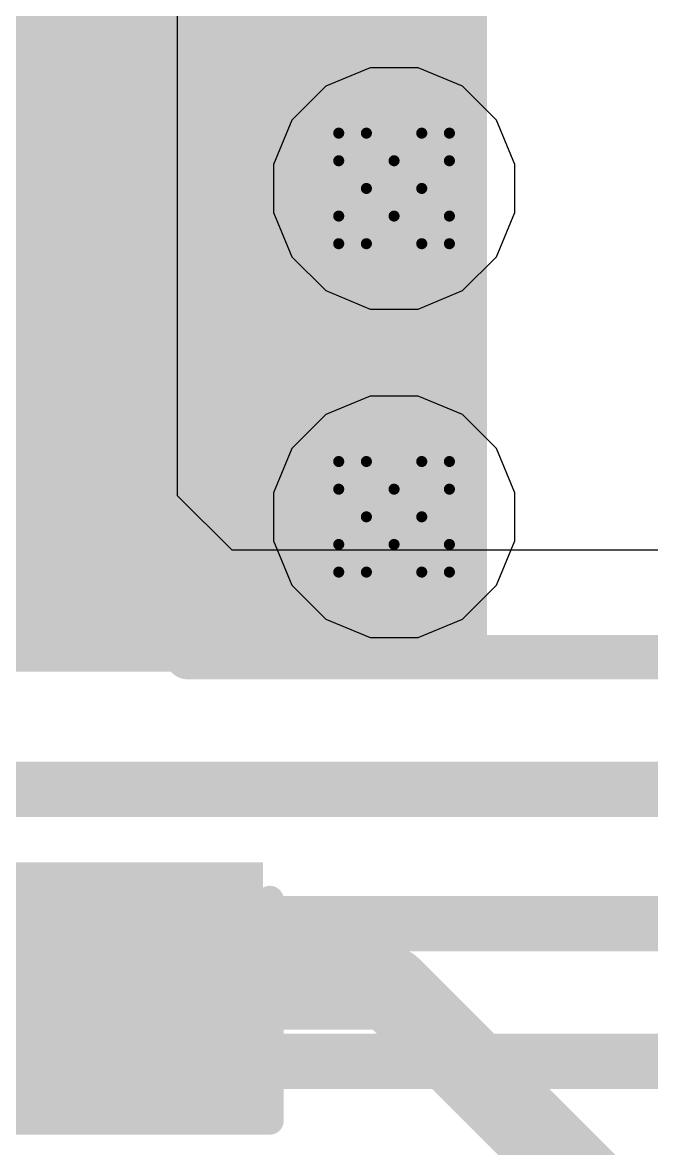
# Model space of a CAD drawing. Header units: inches. Extents: x 0 to 5379, y 0 to 5429.
# Drawn here: x 94.67 to 97.56, y 95.12 to 100.29 of the extents above; entities that cross this region are included whole.
import ezdxf

# ---------------------------------------------------------------- set-up
doc = ezdxf.new("R2010")
doc.units = ezdxf.units.IN
for name, color, linetype in [('Bottom Layer', 5, 'Continuous'), ('Bottom Solder', 6, 'Continuous'), ('Drill Drawing', 1, 'Continuous'), ('GND01', 16, 'Continuous'), ('GND02', 76, 'Continuous'), ('PWR', 156, 'Continuous'), ('SIG 01', 90, 'Continuous'), ('Top Layer', 1, 'Continuous'), ('Top Overlay', 2, 'Continuous'), ('Top Paste', 8, 'Continuous'), ('Top Solder', 216, 'Continuous'), ('Via Holes', 16, 'Continuous')]:
    doc.layers.add(name, color=color, linetype=linetype)

# ---------------------------------------------------------------- blocks, each defined once
blk = doc.blocks.new('SMA_919')
at = {"layer": 'Top Layer'}
blk.add_hatch(color=1, dxfattribs=at).paths.add_polyline_path([(0.75, 0.85), (3.25, 0.85), (3.25, -0.85), (0.75, -0.85)])
at = {"layer": 'Top Paste'}
blk.add_hatch(color=8, dxfattribs=at).paths.add_polyline_path([(0.75, 0.85), (3.25, 0.85), (3.25, -0.85), (0.75, -0.85)])
at = {"layer": 'Top Solder'}
blk.add_hatch(color=216, dxfattribs=at).paths.add_polyline_path([(0.6484, 0.9516), (3.3516, 0.9516), (3.3516, -0.9516), (0.6484, -0.9516)])
at = {"layer": 'Top Overlay'}
for points in [[(2.0612, 1.3577, 0.127, 0.127, 0), (-2.6581, 1.3577, 0.127, 0.127, 0)], [(2.0612, 1.0122, 0.127, 0.127, 0), (2.0612, 1.3577, 0.127, 0.127, 0)]]:
    blk.add_lwpolyline(points, format="xyseb", dxfattribs=at)
for points in [[(2.0295, 1.3577, 0.0635, 0.0635, 1), (2.093, 1.3577, 0.0635, 0.0635, 1)], [(2.0295, 1.3577, 0.0635, 0.0635, 1), (2.093, 1.3577, 0.0635, 0.0635, 1)], [(2.0295, 1.0122, 0.0635, 0.0635, 1), (2.093, 1.0122, 0.0635, 0.0635, 1)]]:
    blk.add_lwpolyline(points, format="xyseb", close=True, dxfattribs=at)
blk = doc.blocks.new('C___0805_1063')
at = {"layer": 'Top Layer'}
for points in [[(-1.524, 0.762), (-0.508, 0.762), (-0.508, -0.762), (-1.524, -0.762)], [(0.508, 0.762), (1.524, 0.762), (1.524, -0.762), (0.508, -0.762)]]:
    blk.add_hatch(color=1, dxfattribs=at).paths.add_polyline_path(points)
at = {"layer": 'Top Paste'}
for points in [[(-1.524, 0.762), (-0.508, 0.762), (-0.508, -0.762), (-1.524, -0.762)], [(0.508, 0.762), (1.524, 0.762), (1.524, -0.762), (0.508, -0.762)]]:
    blk.add_hatch(color=8, dxfattribs=at).paths.add_polyline_path(points)
at = {"layer": 'Top Solder'}
for points in [[(-1.594, 0.832), (-0.438, 0.832), (-0.438, -0.832), (-1.594, -0.832)], [(0.438, 0.832), (1.594, 0.832), (1.594, -0.832), (0.438, -0.832)]]:
    blk.add_hatch(color=216, dxfattribs=at).paths.add_polyline_path(points)
at = {"layer": 'Top Overlay'}
for points in [[(-0.6096, 0.8636, 0.127, 0.127, 0), (-1.6256, 0.8636, 0.127, 0.127, 0)], [(-1.6256, -0.8636, 0.127, 0.127, 0), (-1.6256, 0.8636, 0.127, 0.127, 0)], [(1.6256, 0.8636, 0.127, 0.127, 0), (0.6096, 0.8636, 0.127, 0.127, 0)], [(1.6256, -0.8636, 0.127, 0.127, 0), (1.6256, 0.8636, 0.127, 0.127, 0)], [(-0.6096, -0.8636, 0.127, 0.127, 0), (-1.6256, -0.8636, 0.127, 0.127, 0)], [(1.6256, -0.8636, 0.127, 0.127, 0), (0.6096, -0.8636, 0.127, 0.127, 0)]]:
    blk.add_lwpolyline(points, format="xyseb", dxfattribs=at)
for points in [[(-1.6574, 0.8636, 0.0635, 0.0635, 1), (-1.5938, 0.8636, 0.0635, 0.0635, 1)], [(-1.6574, 0.8636, 0.0635, 0.0635, 1), (-1.5938, 0.8636, 0.0635, 0.0635, 1)], [(-0.6413, 0.8636, 0.0635, 0.0635, 1), (-0.5778, 0.8636, 0.0635, 0.0635, 1)], [(0.5778, 0.8636, 0.0635, 0.0635, 1), (0.6413, 0.8636, 0.0635, 0.0635, 1)], [(1.5938, 0.8636, 0.0635, 0.0635, 1), (1.6574, 0.8636, 0.0635, 0.0635, 1)], [(1.5938, 0.8636, 0.0635, 0.0635, 1), (1.6574, 0.8636, 0.0635, 0.0635, 1)], [(-1.6574, -0.8636, 0.0635, 0.0635, 1), (-1.5938, -0.8636, 0.0635, 0.0635, 1)], [(-1.6574, -0.8636, 0.0635, 0.0635, 1), (-1.5938, -0.8636, 0.0635, 0.0635, 1)], [(-0.6413, -0.8636, 0.0635, 0.0635, 1), (-0.5778, -0.8636, 0.0635, 0.0635, 1)], [(0.5778, -0.8636, 0.0635, 0.0635, 1), (0.6413, -0.8636, 0.0635, 0.0635, 1)], [(1.5938, -0.8636, 0.0635, 0.0635, 1), (1.6574, -0.8636, 0.0635, 0.0635, 1)], [(1.5938, -0.8636, 0.0635, 0.0635, 1), (1.6574, -0.8636, 0.0635, 0.0635, 1)]]:
    blk.add_lwpolyline(points, format="xyseb", close=True, dxfattribs=at)

msp = doc.modelspace()

# ---------------------------------------------------------------- hatches: boundary and pattern name
at = {"layer": 'Bottom Layer'}
h = msp.add_hatch(color=5, dxfattribs=at)
edge = h.paths.add_edge_path()
edge.add_arc((96.3797, 99.5273), 0.3, 0, 360)
h = msp.add_hatch(color=5, dxfattribs=at)
edge = h.paths.add_edge_path()
edge.add_arc((96.3797, 98.0186), 0.3, 0, 360)
at = {"layer": 'Bottom Solder'}
h = msp.add_hatch(color=6, dxfattribs=at)
edge = h.paths.add_edge_path()
edge.add_arc((96.3797, 99.5273), 0.4016, 0, 360)
h = msp.add_hatch(color=6, dxfattribs=at)
edge = h.paths.add_edge_path()
edge.add_arc((96.3797, 98.0186), 0.4016, 0, 360)
at = {"layer": 'GND01'}
h = msp.add_hatch(color=16, dxfattribs=at)
edge = h.paths.add_edge_path()
edge.add_arc((96.3797, 99.5273), 0.3, 0, 360)
h = msp.add_hatch(color=16, dxfattribs=at)
edge = h.paths.add_edge_path()
edge.add_arc((96.3797, 98.0186), 0.3, 0, 360)
at = {"layer": 'GND02'}
h = msp.add_hatch(color=76, dxfattribs=at)
edge = h.paths.add_edge_path()
edge.add_arc((96.3797, 99.5273), 0.3, 0, 360)
h = msp.add_hatch(color=76, dxfattribs=at)
edge = h.paths.add_edge_path()
edge.add_arc((96.3797, 98.0186), 0.3, 0, 360)
at = {"layer": 'PWR'}
h = msp.add_hatch(color=156, dxfattribs=at)
edge = h.paths.add_edge_path()
edge.add_arc((96.3797, 99.5273), 0.3, 0, 360)
h = msp.add_hatch(color=156, dxfattribs=at)
edge = h.paths.add_edge_path()
edge.add_arc((96.3797, 98.0186), 0.3, 0, 360)
at = {"layer": 'SIG 01'}
h = msp.add_hatch(color=90, dxfattribs=at)
edge = h.paths.add_edge_path()
edge.add_arc((96.3797, 99.5273), 0.3, 0, 360)
h = msp.add_hatch(color=90, dxfattribs=at)
edge = h.paths.add_edge_path()
edge.add_arc((96.3797, 98.0186), 0.3, 0, 360)
at = {"layer": 'Top Layer'}
msp.add_hatch(color=1, dxfattribs=at).paths.add_polyline_path([(96.8057, 101.231), (94.0868, 101.231), (94.0868, 97.3775), (96.8057, 97.3775)])
h = msp.add_hatch(color=1, dxfattribs=at)
edge = h.paths.add_edge_path()
edge.add_arc((96.3797, 99.5273), 0.3, 0, 360)
h = msp.add_hatch(color=1, dxfattribs=at)
edge = h.paths.add_edge_path()
edge.add_arc((96.3797, 98.0186), 0.3, 0, 360)
at = {"layer": 'Top Solder'}
h = msp.add_hatch(color=216, dxfattribs=at)
edge = h.paths.add_edge_path()
edge.add_arc((96.3797, 99.5273), 0.4016, 0, 360)
h = msp.add_hatch(color=216, dxfattribs=at)
edge = h.paths.add_edge_path()
edge.add_arc((96.3797, 98.0186), 0.4016, 0, 360)
at = {"layer": 'Via Holes'}
h = msp.add_hatch(color=7, dxfattribs=at)
edge = h.paths.add_edge_path()
edge.add_arc((96.3797, 99.5273), 0.15, 0, 360)
h = msp.add_hatch(color=7, dxfattribs=at)
edge = h.paths.add_edge_path()
edge.add_arc((96.3797, 98.0186), 0.15, 0, 360)

# ---------------------------------------------------------------- linework, layer by layer
at = {"layer": 'Drill Drawing'}
for points in [[(96.1257, 99.6543, 0.0508, 0.0508, 0), (96.1257, 99.7813, 0.0508, 0.0508, 0)], [(96.1257, 99.7813, 0.0508, 0.0508, 0), (96.2527, 99.7813, 0.0508, 0.0508, 0)], [(96.2527, 99.7813, 0.0508, 0.0508, 0), (96.3797, 99.6543, 0.0508, 0.0508, 0)], [(96.3797, 99.6543, 0.0508, 0.0508, 0), (96.5067, 99.7813, 0.0508, 0.0508, 0)], [(96.5067, 99.7813, 0.0508, 0.0508, 0), (96.6337, 99.7813, 0.0508, 0.0508, 0)], [(96.6337, 99.6543, 0.0508, 0.0508, 0), (96.6337, 99.7813, 0.0508, 0.0508, 0)], [(96.1257, 99.6543, 0.0508, 0.0508, 0), (96.2527, 99.5273, 0.0508, 0.0508, 0)], [(96.5067, 99.5273, 0.0508, 0.0508, 0), (96.6337, 99.6543, 0.0508, 0.0508, 0)], [(96.1257, 99.4003, 0.0508, 0.0508, 0), (96.2527, 99.5273, 0.0508, 0.0508, 0)], [(96.5067, 99.5273, 0.0508, 0.0508, 0), (96.6337, 99.4003, 0.0508, 0.0508, 0)], [(96.1257, 99.2733, 0.0508, 0.0508, 0), (96.1257, 99.4003, 0.0508, 0.0508, 0)], [(96.2527, 99.2733, 0.0508, 0.0508, 0), (96.3797, 99.4003, 0.0508, 0.0508, 0)], [(96.3797, 99.4003, 0.0508, 0.0508, 0), (96.5067, 99.2733, 0.0508, 0.0508, 0)], [(96.6337, 99.2733, 0.0508, 0.0508, 0), (96.6337, 99.4003, 0.0508, 0.0508, 0)], [(96.1257, 99.2733, 0.0508, 0.0508, 0), (96.2527, 99.2733, 0.0508, 0.0508, 0)], [(96.5067, 99.2733, 0.0508, 0.0508, 0), (96.6337, 99.2733, 0.0508, 0.0508, 0)], [(96.1257, 98.1456, 0.0508, 0.0508, 0), (96.1257, 98.2726, 0.0508, 0.0508, 0)], [(96.1257, 98.2726, 0.0508, 0.0508, 0), (96.2527, 98.2726, 0.0508, 0.0508, 0)], [(96.2527, 98.2726, 0.0508, 0.0508, 0), (96.3797, 98.1456, 0.0508, 0.0508, 0)], [(96.3797, 98.1456, 0.0508, 0.0508, 0), (96.5067, 98.2726, 0.0508, 0.0508, 0)], [(96.5067, 98.2726, 0.0508, 0.0508, 0), (96.6337, 98.2726, 0.0508, 0.0508, 0)], [(96.6337, 98.1456, 0.0508, 0.0508, 0), (96.6337, 98.2726, 0.0508, 0.0508, 0)], [(96.1257, 98.1456, 0.0508, 0.0508, 0), (96.2527, 98.0186, 0.0508, 0.0508, 0)], [(96.5067, 98.0186, 0.0508, 0.0508, 0), (96.6337, 98.1456, 0.0508, 0.0508, 0)], [(96.1257, 97.8916, 0.0508, 0.0508, 0), (96.2527, 98.0186, 0.0508, 0.0508, 0)], [(96.5067, 98.0186, 0.0508, 0.0508, 0), (96.6337, 97.8916, 0.0508, 0.0508, 0)], [(96.1257, 97.7646, 0.0508, 0.0508, 0), (96.1257, 97.8916, 0.0508, 0.0508, 0)], [(96.2527, 97.7646, 0.0508, 0.0508, 0), (96.3797, 97.8916, 0.0508, 0.0508, 0)], [(96.3797, 97.8916, 0.0508, 0.0508, 0), (96.5067, 97.7646, 0.0508, 0.0508, 0)], [(96.6337, 97.7646, 0.0508, 0.0508, 0), (96.6337, 97.8916, 0.0508, 0.0508, 0)], [(96.1257, 97.7646, 0.0508, 0.0508, 0), (96.2527, 97.7646, 0.0508, 0.0508, 0)], [(96.5067, 97.7646, 0.0508, 0.0508, 0), (96.6337, 97.7646, 0.0508, 0.0508, 0)]]:
    msp.add_lwpolyline(points, format="xyseb", dxfattribs=at)
for points in [[(96.113, 99.7813, 0.0254, 0.0254, 1), (96.1384, 99.7813, 0.0254, 0.0254, 1)], [(96.113, 99.7813, 0.0254, 0.0254, 1), (96.1384, 99.7813, 0.0254, 0.0254, 1)], [(96.24, 99.7813, 0.0254, 0.0254, 1), (96.2654, 99.7813, 0.0254, 0.0254, 1)], [(96.24, 99.7813, 0.0254, 0.0254, 1), (96.2654, 99.7813, 0.0254, 0.0254, 1)], [(96.494, 99.7813, 0.0254, 0.0254, 1), (96.5194, 99.7813, 0.0254, 0.0254, 1)], [(96.494, 99.7813, 0.0254, 0.0254, 1), (96.5194, 99.7813, 0.0254, 0.0254, 1)], [(96.621, 99.7813, 0.0254, 0.0254, 1), (96.6464, 99.7813, 0.0254, 0.0254, 1)], [(96.621, 99.7813, 0.0254, 0.0254, 1), (96.6464, 99.7813, 0.0254, 0.0254, 1)], [(96.113, 99.6543, 0.0254, 0.0254, 1), (96.1384, 99.6543, 0.0254, 0.0254, 1)], [(96.113, 99.6543, 0.0254, 0.0254, 1), (96.1384, 99.6543, 0.0254, 0.0254, 1)], [(96.367, 99.6543, 0.0254, 0.0254, 1), (96.3924, 99.6543, 0.0254, 0.0254, 1)], [(96.367, 99.6543, 0.0254, 0.0254, 1), (96.3924, 99.6543, 0.0254, 0.0254, 1)], [(96.621, 99.6543, 0.0254, 0.0254, 1), (96.6464, 99.6543, 0.0254, 0.0254, 1)], [(96.621, 99.6543, 0.0254, 0.0254, 1), (96.6464, 99.6543, 0.0254, 0.0254, 1)], [(96.24, 99.5273, 0.0254, 0.0254, 1), (96.2654, 99.5273, 0.0254, 0.0254, 1)], [(96.24, 99.5273, 0.0254, 0.0254, 1), (96.2654, 99.5273, 0.0254, 0.0254, 1)], [(96.494, 99.5273, 0.0254, 0.0254, 1), (96.5194, 99.5273, 0.0254, 0.0254, 1)], [(96.494, 99.5273, 0.0254, 0.0254, 1), (96.5194, 99.5273, 0.0254, 0.0254, 1)], [(96.113, 99.4003, 0.0254, 0.0254, 1), (96.1384, 99.4003, 0.0254, 0.0254, 1)], [(96.113, 99.4003, 0.0254, 0.0254, 1), (96.1384, 99.4003, 0.0254, 0.0254, 1)], [(96.367, 99.4003, 0.0254, 0.0254, 1), (96.3924, 99.4003, 0.0254, 0.0254, 1)], [(96.367, 99.4003, 0.0254, 0.0254, 1), (96.3924, 99.4003, 0.0254, 0.0254, 1)], [(96.621, 99.4003, 0.0254, 0.0254, 1), (96.6464, 99.4003, 0.0254, 0.0254, 1)], [(96.621, 99.4003, 0.0254, 0.0254, 1), (96.6464, 99.4003, 0.0254, 0.0254, 1)], [(96.113, 99.2733, 0.0254, 0.0254, 1), (96.1384, 99.2733, 0.0254, 0.0254, 1)], [(96.113, 99.2733, 0.0254, 0.0254, 1), (96.1384, 99.2733, 0.0254, 0.0254, 1)], [(96.24, 99.2733, 0.0254, 0.0254, 1), (96.2654, 99.2733, 0.0254, 0.0254, 1)], [(96.24, 99.2733, 0.0254, 0.0254, 1), (96.2654, 99.2733, 0.0254, 0.0254, 1)], [(96.494, 99.2733, 0.0254, 0.0254, 1), (96.5194, 99.2733, 0.0254, 0.0254, 1)], [(96.494, 99.2733, 0.0254, 0.0254, 1), (96.5194, 99.2733, 0.0254, 0.0254, 1)], [(96.621, 99.2733, 0.0254, 0.0254, 1), (96.6464, 99.2733, 0.0254, 0.0254, 1)], [(96.621, 99.2733, 0.0254, 0.0254, 1), (96.6464, 99.2733, 0.0254, 0.0254, 1)], [(96.113, 98.2726, 0.0254, 0.0254, 1), (96.1384, 98.2726, 0.0254, 0.0254, 1)], [(96.113, 98.2726, 0.0254, 0.0254, 1), (96.1384, 98.2726, 0.0254, 0.0254, 1)], [(96.24, 98.2726, 0.0254, 0.0254, 1), (96.2654, 98.2726, 0.0254, 0.0254, 1)], [(96.24, 98.2726, 0.0254, 0.0254, 1), (96.2654, 98.2726, 0.0254, 0.0254, 1)], [(96.494, 98.2726, 0.0254, 0.0254, 1), (96.5194, 98.2726, 0.0254, 0.0254, 1)], [(96.494, 98.2726, 0.0254, 0.0254, 1), (96.5194, 98.2726, 0.0254, 0.0254, 1)], [(96.621, 98.2726, 0.0254, 0.0254, 1), (96.6464, 98.2726, 0.0254, 0.0254, 1)], [(96.621, 98.2726, 0.0254, 0.0254, 1), (96.6464, 98.2726, 0.0254, 0.0254, 1)], [(96.113, 98.1456, 0.0254, 0.0254, 1), (96.1384, 98.1456, 0.0254, 0.0254, 1)], [(96.113, 98.1456, 0.0254, 0.0254, 1), (96.1384, 98.1456, 0.0254, 0.0254, 1)], [(96.367, 98.1456, 0.0254, 0.0254, 1), (96.3924, 98.1456, 0.0254, 0.0254, 1)], [(96.367, 98.1456, 0.0254, 0.0254, 1), (96.3924, 98.1456, 0.0254, 0.0254, 1)], [(96.621, 98.1456, 0.0254, 0.0254, 1), (96.6464, 98.1456, 0.0254, 0.0254, 1)], [(96.621, 98.1456, 0.0254, 0.0254, 1), (96.6464, 98.1456, 0.0254, 0.0254, 1)], [(96.24, 98.0186, 0.0254, 0.0254, 1), (96.2654, 98.0186, 0.0254, 0.0254, 1)], [(96.24, 98.0186, 0.0254, 0.0254, 1), (96.2654, 98.0186, 0.0254, 0.0254, 1)], [(96.494, 98.0186, 0.0254, 0.0254, 1), (96.5194, 98.0186, 0.0254, 0.0254, 1)], [(96.494, 98.0186, 0.0254, 0.0254, 1), (96.5194, 98.0186, 0.0254, 0.0254, 1)], [(96.113, 97.8916, 0.0254, 0.0254, 1), (96.1384, 97.8916, 0.0254, 0.0254, 1)], [(96.113, 97.8916, 0.0254, 0.0254, 1), (96.1384, 97.8916, 0.0254, 0.0254, 1)], [(96.367, 97.8916, 0.0254, 0.0254, 1), (96.3924, 97.8916, 0.0254, 0.0254, 1)], [(96.367, 97.8916, 0.0254, 0.0254, 1), (96.3924, 97.8916, 0.0254, 0.0254, 1)], [(96.621, 97.8916, 0.0254, 0.0254, 1), (96.6464, 97.8916, 0.0254, 0.0254, 1)], [(96.621, 97.8916, 0.0254, 0.0254, 1), (96.6464, 97.8916, 0.0254, 0.0254, 1)], [(96.113, 97.7646, 0.0254, 0.0254, 1), (96.1384, 97.7646, 0.0254, 0.0254, 1)], [(96.113, 97.7646, 0.0254, 0.0254, 1), (96.1384, 97.7646, 0.0254, 0.0254, 1)], [(96.24, 97.7646, 0.0254, 0.0254, 1), (96.2654, 97.7646, 0.0254, 0.0254, 1)], [(96.24, 97.7646, 0.0254, 0.0254, 1), (96.2654, 97.7646, 0.0254, 0.0254, 1)], [(96.494, 97.7646, 0.0254, 0.0254, 1), (96.5194, 97.7646, 0.0254, 0.0254, 1)], [(96.494, 97.7646, 0.0254, 0.0254, 1), (96.5194, 97.7646, 0.0254, 0.0254, 1)], [(96.621, 97.7646, 0.0254, 0.0254, 1), (96.6464, 97.7646, 0.0254, 0.0254, 1)], [(96.621, 97.7646, 0.0254, 0.0254, 1), (96.6464, 97.7646, 0.0254, 0.0254, 1)]]:
    msp.add_lwpolyline(points, format="xyseb", close=True, dxfattribs=at)
at = {"layer": 'PWR'}
for p, q in [((96.2695, 100.0813), (96.0659, 99.997)), ((96.4899, 100.0813), (96.2695, 100.0813)), ((96.6935, 99.997), (96.4899, 100.0813)), ((96.0659, 99.997), (95.91, 99.8412)), ((96.8494, 99.8412), (96.6935, 99.997)), ((95.91, 99.8412), (95.8257, 99.6375)), ((96.9337, 99.6375), (96.8494, 99.8412)), ((95.8257, 99.6375), (95.8257, 99.4171)), ((96.9337, 99.4171), (96.9337, 99.6375)), ((95.8257, 99.4171), (95.91, 99.2135)), ((96.8494, 99.2135), (96.9337, 99.4171)), ((95.91, 99.2135), (96.0659, 99.0577)), ((96.6935, 99.0577), (96.8494, 99.2135)), ((96.0659, 99.0577), (96.2695, 98.9733)), ((96.4899, 98.9733), (96.6935, 99.0577)), ((96.2695, 98.9733), (96.4899, 98.9733)), ((96.2695, 98.5726), (96.0659, 98.4883)), ((96.4899, 98.5726), (96.2695, 98.5726)), ((96.6935, 98.4883), (96.4899, 98.5726)), ((96.0659, 98.4883), (95.91, 98.3324)), ((96.8494, 98.3324), (96.6935, 98.4883)), ((95.91, 98.3324), (95.8257, 98.1288)), ((96.9337, 98.1288), (96.8494, 98.3324)), ((95.8257, 98.1288), (95.8257, 97.9084)), ((96.9337, 97.9084), (96.9337, 98.1288)), ((95.8257, 97.9084), (95.91, 97.7048)), ((96.8494, 97.7048), (96.9337, 97.9084)), ((95.91, 97.7048), (96.0659, 97.5489)), ((96.6935, 97.5489), (96.8494, 97.7048)), ((96.0659, 97.5489), (96.2695, 97.4646)), ((96.4899, 97.4646), (96.6935, 97.5489)), ((96.2695, 97.4646), (96.4899, 97.4646))]:
    msp.add_line(p, q, dxfattribs=at)
at = {"layer": 'SIG 01'}
for p, q in [((95.3865, 98.1155), (95.3865, 105.7158)), ((95.6365, 97.8655), (95.3865, 98.1155)), ((97.8678, 97.8655), (95.6365, 97.8655))]:
    msp.add_line(p, q, dxfattribs=at)
for points in [[(94.8944, 97.9116, 0.2032, 0.2032, 0), (94.8944, 105.9196, 0.2032, 0.2032, 0)], [(94.8944, 97.9116, 0.2032, 0.2032, 0), (95.4326, 97.3734, 0.2032, 0.2032, 0)], [(95.4326, 97.3734, 0.2032, 0.2032, 0), (98.1974, 97.3734, 0.2032, 0.2032, 0)], [(71.2503, 96.767, 0.254, 0.254, 0), (98.596, 96.767, 0.254, 0.254, 0)], [(69.3193, 96.1495, 0.254, 0.254, 0), (98.9875, 96.1495, 0.254, 0.254, 0)], [(67.4033, 95.5165, 0.254, 0.254, 0), (99.3636, 95.5165, 0.254, 0.254, 0)]]:
    msp.add_lwpolyline(points, format="xyseb", dxfattribs=at)
for points in [[(94.8436, 97.9116, 0.1016, 0.1016, 1), (94.9452, 97.9116, 0.1016, 0.1016, 1)], [(94.8436, 97.9116, 0.1016, 0.1016, 1), (94.9452, 97.9116, 0.1016, 0.1016, 1)], [(95.3818, 97.3734, 0.1016, 0.1016, 1), (95.4834, 97.3734, 0.1016, 0.1016, 1)], [(95.3818, 97.3734, 0.1016, 0.1016, 1), (95.4834, 97.3734, 0.1016, 0.1016, 1)]]:
    msp.add_lwpolyline(points, format="xyseb", close=True, dxfattribs=at)
at = {"layer": 'Top Layer'}
for points in [[(93.0666, 95.8535, 0.381, 0.381, 0), (94.9462, 95.8535, 0.381, 0.381, 0)], [(94.9462, 95.8535, 0.381, 0.381, 0), (96.3602, 95.8535, 0.381, 0.381, 0)], [(96.3602, 95.8535, 0.381, 0.381, 0), (98.2139, 93.9998, 0.381, 0.381, 0)]]:
    msp.add_lwpolyline(points, format="xyseb", dxfattribs=at)
for points in [[(94.851, 95.8535, 0.1905, 0.1905, 1), (95.0415, 95.8535, 0.1905, 0.1905, 1)], [(94.851, 95.8535, 0.1905, 0.1905, 1), (95.0415, 95.8535, 0.1905, 0.1905, 1)], [(96.265, 95.8535, 0.1905, 0.1905, 1), (96.4555, 95.8535, 0.1905, 0.1905, 1)], [(96.265, 95.8535, 0.1905, 0.1905, 1), (96.4555, 95.8535, 0.1905, 0.1905, 1)]]:
    msp.add_lwpolyline(points, format="xyseb", close=True, dxfattribs=at)

# ---------------------------------------------------------------- block references
at = {"rotation": 270}
for name, p in [('SMA_919', (94.9368, 101.981)), ('C___0805_1063', (94.9462, 96.8695))]:
    msp.add_blockref(name, p, dxfattribs=at)

doc.saveas('drawing.dxf')
